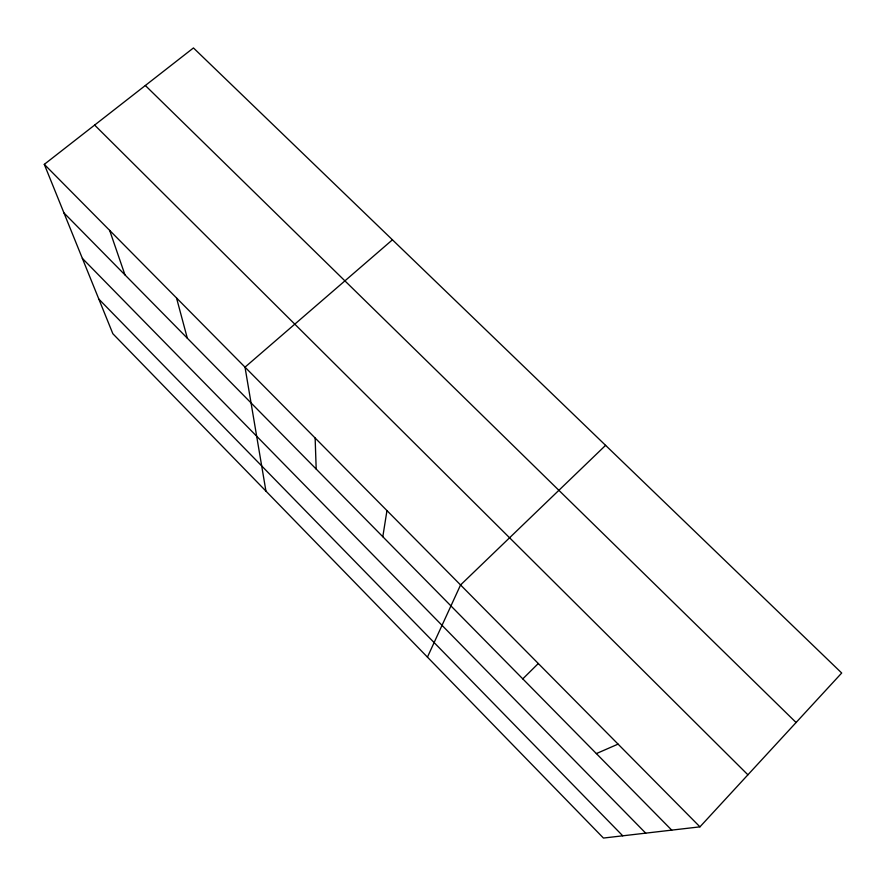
<?xml version="1.0" encoding="UTF-8"?>
<svg xmlns="http://www.w3.org/2000/svg" width="886" height="886" viewBox="0 0 886 886"><rect width="100%" height="100%" fill="white"/><g stroke="black" fill="none" stroke-linecap="round" stroke-linejoin="round"><path stroke-width="1.33" d="M382.807 536.717L386.96 510.602M427.44 657.124L460.565 584.959L605.592 445.348M699.951 826.848L841.7 673.017L193.458 47.944L44.3 164.353L112.854 333.734L603.444 838.056L699.951 826.848L44.3 164.353M522.784 678.875L538.3 663.514M392.432 239.818L245.012 367.169L265.933 491.088M596.367 753.587L618.074 744.118M145.337 85.499L796.093 722.522M94.636 125.07L747.906 774.807M63.958 212.928L671.732 830.127M82.365 258.391L645.717 833.15M98.833 299.091L622.747 835.808M109.654 230.393L124.97 274.893M176.535 297.973L187.323 338.208M315.139 438.016L316.191 469.071"/></g></svg>
